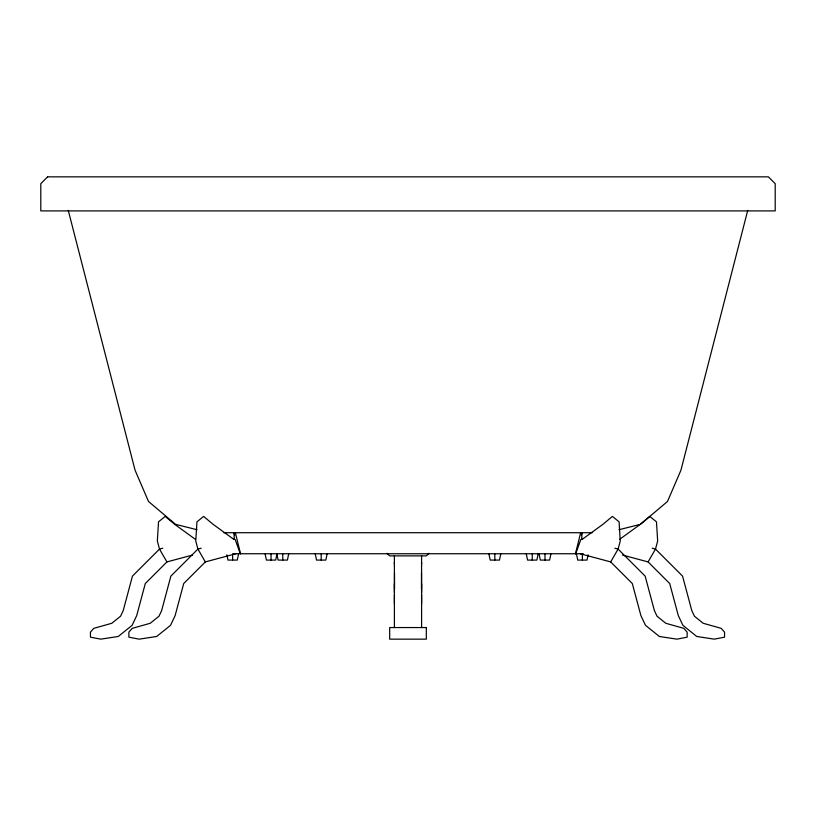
<?xml version="1.0" encoding="UTF-8"?>
<svg xmlns="http://www.w3.org/2000/svg" width="816" height="816" viewBox="0 0 816 816"><rect width="100%" height="100%" fill="white"/><g stroke="black" fill="none" stroke-linecap="round" stroke-linejoin="round"><path stroke-width="1.22" d="M394.403 603.595L394.403 583.797M421.597 603.575L421.597 583.777M238.588 553.748L237.283 560.082L227.98 560.082L226.889 554.798M277.012 553.748L275.696 560.082L266.404 560.082L265.098 553.748M288.731 553.748L287.416 560.082L278.123 560.082L276.808 553.748M327.145 553.748L325.839 560.082L316.547 560.082L315.231 553.748M500.8 553.748L499.484 560.082L490.192 560.082L488.876 553.748M538.193 553.748L536.887 560.082L527.585 560.082L526.279 553.748M550.933 553.748L549.627 560.082L540.325 560.082L539.019 553.748M588.112 554.798L587.02 560.082L577.728 560.082L576.412 553.748M575.474 553.748L580.655 532.715M581.339 535.194L581.951 532.715L581.737 539.427L580.87 539.427L575.688 553.748M747.731 210.426L680.942 470.2L667.508 501.452L640.438 524.341M580.207 553.748L610.684 561.918L618.1 549.076L620.252 541.039L619.089 521.832L612.398 516.416L602.779 524.443L582.094 539.427M652.219 548.189L655.503 549.076L682.553 576.116L691.795 610.603L694.447 616.223L703.188 623.271L721.222 628.361L724.547 632.155L724.547 637.174L714.296 639.152L696.762 636.49L682.89 625.311L678.29 615.55L669.712 583.532L648.088 561.918L655.503 549.076L657.655 541.039L656.482 521.832L649.791 516.416L640.172 524.443L619.497 539.427M192.515 555.053L166.913 561.918L145.299 583.532L136.721 615.55L132.121 625.311L118.238 636.49L100.705 639.152L90.454 637.174L90.454 632.155L93.779 628.361L111.812 623.271L120.564 616.223L123.216 610.603L132.447 576.116L159.497 549.076L162.792 548.189M235.814 553.748L205.336 561.918L183.712 583.532L175.144 615.55L170.544 625.311L156.662 636.49L139.128 639.152L128.877 637.174L128.877 632.155L132.202 628.361L150.236 623.271L158.987 616.223L161.639 610.603L170.87 576.116L197.921 549.076L201.215 548.189M428.92 553.319L426.36 555.88L389.64 555.88L387.08 553.319M618.936 529.727L639.244 524.637M223.87 532.715L592.13 532.715M232.631 553.748L583.318 553.748M197.064 529.727L175.562 524.341L148.492 501.452L135.058 470.2L68.269 210.426M614.815 548.189L618.1 549.076L645.15 576.116L654.391 610.603L657.043 616.223L665.785 623.271L683.828 628.361L687.154 632.155L687.154 637.174L676.903 639.152L659.369 636.49L645.487 625.311L640.886 615.55L632.308 583.532L610.684 561.918M622.486 555.053L648.088 561.918M233.927 539.427L213.251 524.443L203.633 516.416L196.942 521.832L195.769 541.039L197.921 549.076L205.336 561.918M195.514 539.427L174.828 524.443L165.209 516.416L158.518 521.832L157.345 541.039L159.497 549.076L166.913 561.918M240.312 553.748L235.13 539.427L234.263 539.427L234.049 532.715L234.661 535.194M235.345 532.715L240.526 553.748M421.576 562.326L421.597 592.559M394.393 562.336L394.403 592.579M582.379 553.748L582.379 560.082M544.976 553.748L544.976 560.082M532.236 553.748L532.236 560.082M494.833 553.748L494.833 560.082M421.586 555.88L421.586 564.142M421.597 594.793L421.597 627.555M421.484 572.985L421.484 589.193M394.516 572.985L394.516 589.203M394.393 555.88L394.393 564.152M394.403 594.813L394.403 627.555M321.188 553.748L321.188 560.082M282.764 553.748L282.764 560.082M271.055 553.748L271.055 560.082M232.631 555.013L232.631 560.082M47.614 176.848L40.8 183.661L40.8 210.905L775.2 210.905L775.2 183.661L768.386 176.848L47.614 176.848M426.319 627.555L389.681 627.555L389.681 639.152L426.319 639.152L426.319 627.555"/></g></svg>
